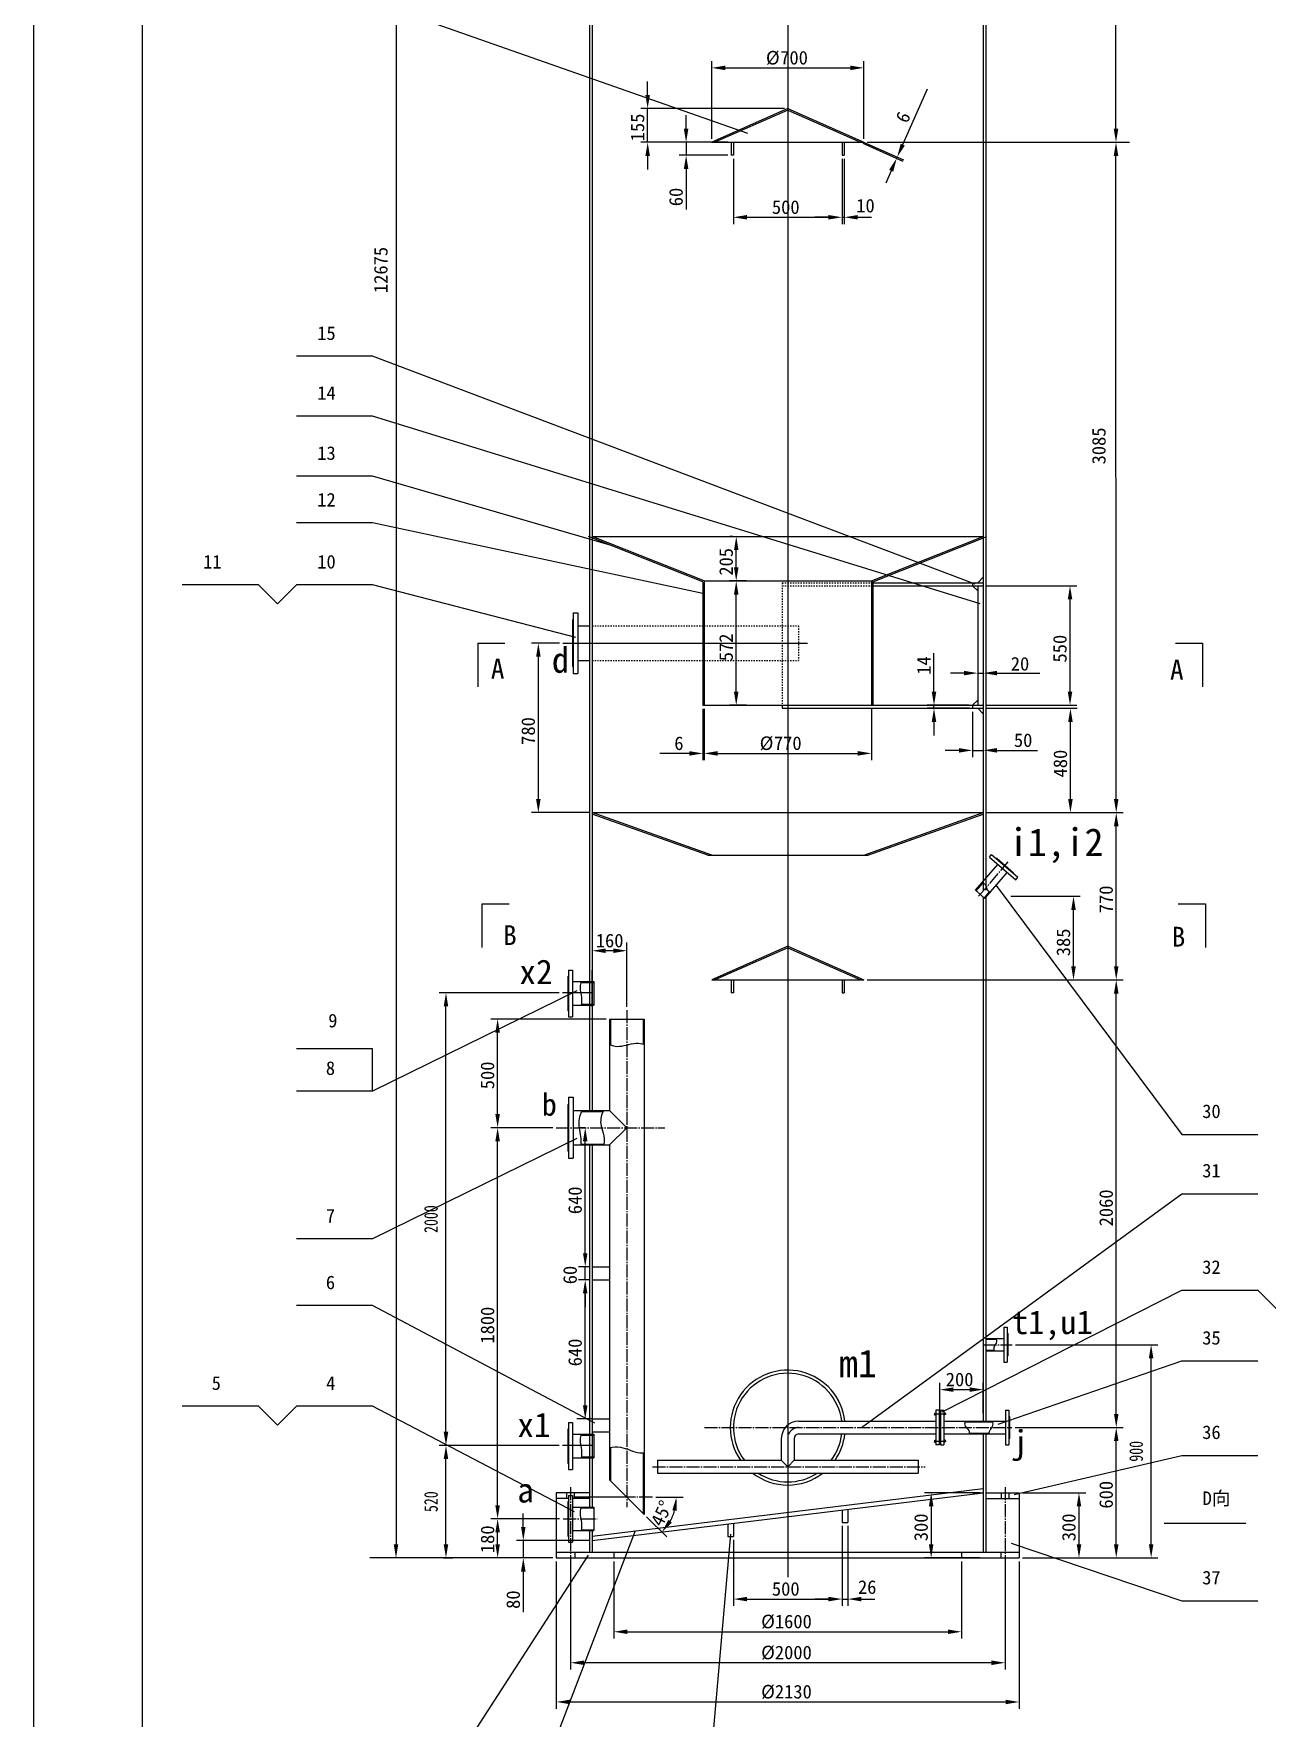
# Model space of a CAD drawing. Header units: millimetres. Extents: x -7921 to 37143, y 2610 to 23660.
# Drawn here: x 7443 to 13119, y 8031 to 15783 of the extents above; entities that cross this region are included whole.
import ezdxf

# ---------------------------------------------------------------- set-up
doc = ezdxf.new("R2010")
doc.units = ezdxf.units.MM
doc.header["$LTSCALE"] = 2
doc.linetypes.add('EB_DASH', pattern=[6, 3, -3])
doc.linetypes.add('EB_DASHDOT', pattern=[39, 30, -3, 3, -3])
for name, color, linetype, lineweight in [('CAXA0', 7, 'Continuous', 70), ('CAXA3', 7, 'Continuous', 25), ('CAXA4', 3, 'Continuous', 25)]:
    doc.layers.add(name, color=color, linetype=linetype, lineweight=lineweight)
doc.styles.get("Standard").update_dxf_attribs({"font": 'SimSun.ttf'})
doc.styles.add('宋体', font='SimSun.ttf', dxfattribs={"width": 0.75})

msp = doc.modelspace()

# ---------------------------------------------------------------- linework, layer by layer
at = {"lineweight": -3}
for p, q in [((9109.8255, 21419.326), (9109.8255, 8831.2507)), ((12422.7742, 15346.2507), (12422.7742, 16506.2507)), ((10562.3337, 15299.3757), (10562.3337, 15657.4202)), ((10624.8337, 15626.1702), (11199.8337, 15626.1702)), ((11262.3337, 15299.3757), (11262.3337, 15657.4202)), ((10267.7358, 15501.2507), (10267.7358, 15563.7507)), ((11441.4068, 15272.8015), (11555.2923, 15529.9623)), ((10896.7087, 15438.7507), (10236.4858, 15438.7507)), ((10267.7358, 15283.7507), (10267.7358, 15438.7507)), ((10444.759, 15346.2507), (10444.759, 15408.7507)), ((10546.7087, 15283.7507), (10236.4858, 15283.7507)), ((10636.7087, 15283.7507), (10413.509, 15283.7507)), ((10444.759, 15283.7507), (10444.759, 15223.7507)), ((11257.7543, 15279.1802), (11442.2293, 15197.4841)), ((11260.1973, 15284.6968), (11444.6724, 15203.0007)), ((11277.9587, 15283.7507), (12455.1709, 15283.7507)), ((11293.5837, 15283.7507), (12454.0242, 15283.7507)), ((12406.0619, 15283.7507), (12485.2742, 15283.7507)), ((12406.0619, 15283.7507), (12485.2742, 15283.7507)), ((10267.7358, 15221.2507), (10267.7358, 15158.7507)), ((10636.7087, 15223.7507), (10413.509, 15223.7507)), ((10662.3337, 15208.1257), (10662.3337, 14907.275)), ((11162.3337, 15208.1257), (11162.3337, 14907.275)), ((11162.3337, 15208.1257), (11162.3337, 14907.275)), ((11172.3337, 15208.1257), (11172.3337, 14907.275)), ((11413.6559, 15210.1381), (11416.0989, 15215.6547)), ((12423.9209, 12261.2507), (12422.7742, 15221.2507)), ((10444.759, 15161.2507), (10444.759, 14973.7507)), ((11388.348, 15152.9912), (11363.0401, 15095.8444)), ((10724.8337, 14938.525), (11099.8337, 14938.525)), ((11099.8337, 14938.525), (11037.3337, 14938.525)), ((11162.3337, 14938.525), (11172.3337, 14938.525)), ((11162.3337, 14938.525), (11172.3337, 14938.525)), ((11234.8337, 14938.525), (11297.3337, 14938.525)), ((10659.7133, 13469.7507), (10644.0883, 13469.7507)), ((10675.3383, 13327.2507), (10675.3383, 13407.2507)), ((10723.0879, 13264.7507), (10644.0883, 13264.7507)), ((10723.0879, 13264.7507), (10644.0883, 13264.7507)), ((10675.3383, 12755.2507), (10675.3383, 13202.2507)), ((11827.9587, 13242.7507), (12242.4957, 13242.7507)), ((12211.2457, 12755.2507), (12211.2457, 13180.2507)), ((9861.904, 12978.7507), (9733.5372, 12978.7507)), ((9764.7872, 12261.2507), (9764.7872, 12916.2507)), ((11585.3249, 12755.2507), (11585.3249, 12932.3341)), ((11786.3337, 12890.9989), (11786.3337, 12809.4675)), ((11812.3337, 12890.9989), (11812.3337, 12809.4675)), ((11723.8337, 12840.7175), (11661.3337, 12840.7175)), ((11786.3337, 12840.7175), (11812.3337, 12840.7175)), ((11874.8337, 12840.7175), (12072.7503, 12840.7175)), ((10521.3337, 12677.1257), (10521.3337, 12439.9513)), ((10527.3337, 12677.1257), (10527.3337, 12439.9513)), ((10527.3337, 12677.1257), (10527.3337, 12440.2477)), ((10723.0879, 12692.7507), (10644.0883, 12692.7507)), ((11297.3337, 12677.1257), (11297.3337, 12440.2477)), ((11746.7087, 12692.7507), (11554.0749, 12692.7507)), ((11746.7087, 12678.7507), (11554.0749, 12678.7507)), ((11585.3249, 12678.7507), (11585.3249, 12692.7507)), ((11762.3337, 12663.1257), (11762.3337, 12454.0657)), ((11812.3337, 12663.1257), (11812.3337, 12454.0657)), ((11827.9587, 12692.7507), (12242.4957, 12692.7507)), ((11827.9587, 12678.7507), (12244.4128, 12678.7507)), ((11585.3249, 12616.2507), (11585.3249, 12553.7507)), ((12213.1628, 12261.2507), (12213.1628, 12616.2507)), ((11699.8337, 12485.3157), (11637.3337, 12485.3157)), ((11762.3337, 12485.3157), (11812.3337, 12485.3157)), ((11874.8337, 12485.3157), (12062.3337, 12485.3157)), ((10458.8337, 12471.2013), (10323.417, 12471.2013)), ((10527.3337, 12471.2013), (10521.3337, 12471.2013)), ((10589.8337, 12471.4977), (11234.8337, 12471.4977)), ((10589.8337, 12471.2013), (10652.3337, 12471.2013)), ((9996.7087, 12198.7507), (9733.5372, 12198.7507)), ((9996.7087, 12198.7507), (9733.5372, 12198.7507)), ((11827.9587, 12198.7507), (12244.4128, 12198.7507)), ((11827.9587, 12198.7507), (12455.1709, 12198.7507)), ((11827.9587, 12198.7507), (12455.1709, 12198.7507)), ((12423.9209, 11491.2507), (12423.9209, 12136.2507)), ((11939.0668, 11813.7507), (12258.512, 11813.7507)), ((12227.262, 11491.2507), (12227.262, 11751.2507)), ((10109.8337, 11563.1896), (10074.8337, 11563.1896)), ((10172.3337, 11305.0355), (10172.3337, 11601.0776)), ((10012.3337, 11305.0355), (10012.3337, 11473.6601)), ((10012.3337, 11305.0355), (10012.3337, 11436.9647)), ((11277.9587, 11428.7507), (12455.1709, 11428.7507)), ((11277.9587, 11428.7507), (12455.1709, 11428.7507)), ((11293.5837, 11428.7507), (12258.512, 11428.7507)), ((12423.9209, 9431.2507), (12423.9209, 11366.2507)), ((10077.2087, 11248.7507), (9546.01, 11248.7507)), ((10092.8337, 11239.374), (10097.3337, 11243.874)), ((9577.26, 10811.2507), (9577.26, 11186.2507)), ((10092.8337, 11211.3107), (10097.3337, 11215.8107)), ((10092.8337, 11183.2474), (10097.3337, 11187.7474)), ((10247.3337, 11225.4942), (10251.8337, 11229.9942)), ((10247.3337, 11197.4309), (10251.8337, 11201.9309)), ((10247.3337, 11169.3676), (10251.8337, 11173.8676)), ((10092.8337, 11155.1841), (10097.3337, 11159.6841)), ((10095.9946, 11130.2817), (10097.3337, 11131.6208)), ((10247.3337, 11141.3043), (10251.8337, 11145.8043)), ((9831.7087, 10748.7507), (9546.01, 10748.7507)), ((9831.7087, 10748.7507), (9546.01, 10748.7507)), ((9980.7271, 10748.7507), (9949.2009, 10748.7507)), ((9577.26, 9011.2507), (9577.26, 10686.2507)), ((9980.4509, 10171.2507), (9980.4509, 10686.2507)), ((9980.4509, 10171.2507), (9980.4509, 10233.7507)), ((9996.7087, 10108.7507), (9949.2009, 10108.7507)), ((9996.7087, 10108.7507), (9949.2009, 10108.7507)), ((9980.4509, 10048.7507), (9980.4509, 10108.7507)), ((9980.4509, 10048.7507), (9980.4509, 10108.7507)), ((9998.8206, 10048.7507), (9949.2009, 10048.7507)), ((9998.8206, 10048.7507), (9949.2009, 10048.7507)), ((9980.4509, 9471.2507), (9980.4509, 9986.2507)), ((9980.4509, 9986.2507), (9980.4509, 9923.7507)), ((11612.3337, 9435.3757), (11612.3337, 9574.6657)), ((11674.8337, 9543.4157), (11749.8337, 9543.4157)), ((11812.3337, 9435.3757), (11812.3337, 9574.6657)), ((9980.4509, 9471.2507), (9980.4509, 9533.7507)), ((11958.6102, 9368.7507), (12455.1709, 9368.7507)), ((11958.6102, 9368.7507), (12455.1709, 9368.7507)), ((12423.9209, 8831.2507), (12423.9209, 9306.2507)), ((10156.7087, 9048.7507), (9929.2009, 9048.7507)), ((10304.943, 9048.7507), (10431.3524, 9048.7507)), ((11796.7087, 9068.7507), (11541.0537, 9068.7507)), ((11572.3037, 9006.2507), (11572.3037, 8831.2507)), ((11992.9587, 9068.7507), (12283.7198, 9068.7507)), ((12252.4698, 9006.2507), (12252.4698, 8831.2507)), ((9847.2412, 8948.7507), (9546.01, 8948.7507)), ((9862.8662, 8948.7507), (9546.207, 8948.7507)), ((9695.544, 8911.2507), (9695.544, 8973.7507)), ((10262.8822, 8958.2022), (10355.4876, 8865.5968)), ((11162.3337, 8916.8591), (11162.3337, 8548.2553)), ((11162.3337, 8916.8591), (11162.3337, 8548.2553)), ((11188.3337, 8916.8591), (11188.3337, 8548.2553)), ((9577.457, 8831.2507), (9577.457, 8886.2507)), ((9996.7087, 8848.7507), (9664.294, 8848.7507)), ((9695.544, 8848.7507), (9695.544, 8768.7507)), ((10662.3337, 8852.5702), (10662.3337, 8548.2553)), ((9831.7087, 8768.7507), (8989.9307, 8768.7507)), ((9831.7087, 8768.7507), (9546.207, 8768.7507)), ((9831.7087, 8768.7507), (9664.294, 8768.7507)), ((11796.7087, 8768.7507), (11541.0537, 8768.7507)), ((11992.9587, 8768.7507), (12455.1709, 8768.7507)), ((11992.9587, 8768.7507), (12283.7198, 8768.7507)), ((9695.544, 8706.2507), (9695.544, 8518.7507)), ((9847.3337, 8753.1257), (9847.3337, 8074.7897)), ((9912.3337, 8753.1257), (9912.3337, 8255.2828)), ((10112.3337, 8753.1257), (10112.3337, 8397.9341)), ((11712.3337, 8753.1257), (11712.3337, 8397.9341)), ((11912.3337, 8753.1257), (11912.3337, 8255.2828)), ((11977.3337, 8753.1257), (11977.3337, 8074.7897)), ((10724.8337, 8579.5053), (11099.8337, 8579.5053)), ((11099.8337, 8579.5053), (11037.3337, 8579.5053)), ((11162.3337, 8579.5053), (11188.3337, 8579.5053)), ((11162.3337, 8579.5053), (11188.3337, 8579.5053)), ((11250.8337, 8579.5053), (11313.3337, 8579.5053)), ((10174.8337, 8429.1841), (11649.8337, 8429.1841)), ((11849.8337, 8286.5328), (9974.8337, 8286.5328)), ((9909.8337, 8106.0397), (11914.8337, 8106.0397))]:
    msp.add_line(p, q, dxfattribs=at)
at = {"color": 0, "lineweight": -3}
for p, q in [((9001.3707, 14299.0748), (8651.3707, 14299.0748)), ((9001.3707, 14023.6506), (8651.3707, 14023.6506)), ((9001.3707, 13747.0203), (8651.3707, 13747.0203)), ((9001.3707, 13532.3559), (8651.3707, 13532.3559)), ((8476.3707, 13246.952), (8563.8707, 13159.452)), ((8651.3707, 13246.952), (8563.8707, 13159.452)), ((9001.3707, 13246.952), (8651.3707, 13246.952)), ((9001.3707, 11111.6547), (8651.3707, 11111.6547)), ((9001.3707, 10916.7936), (8651.3707, 10916.7936)), ((9001.3707, 10237.0352), (8651.3707, 10237.0352)), ((13075.2586, 10000.9509), (13162.7586, 9913.4509)), ((9001.3707, 9930.5016), (8651.3707, 9930.5016)), ((8476.3707, 9467.0641), (8563.8707, 9379.5641)), ((8651.3707, 9467.0641), (8563.8707, 9379.5641)), ((9001.3707, 9467.0641), (8651.3707, 9467.0641))]:
    msp.add_line(p, q, dxfattribs=at)
at = {"lineweight": -3}
msp.add_arc((10172.3337, 9048.7507), 227.7687, 330.77177576, 344.22822424, dxfattribs=at)
for points in [[(10624.8337, 15636.5869), (10624.8337, 15615.7535), (10562.3337, 15626.1702)], [(11199.8337, 15636.5869), (11199.8337, 15615.7535), (11262.3337, 15626.1702)], [(10257.3191, 15501.2507), (10278.1525, 15501.2507), (10267.7358, 15438.7507)], [(10257.3191, 15221.2507), (10278.1525, 15221.2507), (10267.7358, 15283.7507)], [(10434.3424, 15346.2507), (10455.1757, 15346.2507), (10444.759, 15283.7507)], [(11431.8824, 15277.0195), (11450.9313, 15268.5835), (11416.0989, 15215.6547)], [(12412.3575, 15346.2507), (12433.1908, 15346.2507), (12422.7742, 15283.7507)], [(12412.3575, 15221.2507), (12433.1908, 15221.2507), (12422.7742, 15283.7507)], [(10434.3424, 15161.2507), (10455.1757, 15161.2507), (10444.759, 15223.7507)], [(11378.8235, 15157.2092), (11397.8724, 15148.7732), (11413.6559, 15210.1381)], [(10724.8337, 14948.9416), (10724.8337, 14928.1083), (10662.3337, 14938.525)], [(11099.8337, 14948.9416), (11099.8337, 14928.1083), (11162.3337, 14938.525)], [(11099.8337, 14948.9416), (11099.8337, 14928.1083), (11162.3337, 14938.525)], [(11234.8337, 14948.9416), (11234.8337, 14928.1083), (11172.3337, 14938.525)], [(10664.9216, 13407.2507), (10685.7549, 13407.2507), (10675.3383, 13469.7507)], [(10664.9216, 13327.2507), (10685.7549, 13327.2507), (10675.3383, 13264.7507)], [(10664.9216, 13202.2507), (10685.7549, 13202.2507), (10675.3383, 13264.7507)], [(12200.829, 13180.2507), (12221.6624, 13180.2507), (12211.2457, 13242.7507)], [(9754.3705, 12916.2507), (9775.2039, 12916.2507), (9764.7872, 12978.7507)], [(11723.8337, 12851.1342), (11723.8337, 12830.3009), (11786.3337, 12840.7175)], [(11874.8337, 12851.1342), (11874.8337, 12830.3009), (11812.3337, 12840.7175)], [(10664.9216, 12755.2507), (10685.7549, 12755.2507), (10675.3383, 12692.7507)], [(11574.9082, 12755.2507), (11595.7415, 12755.2507), (11585.3249, 12692.7507)], [(12200.829, 12755.2507), (12221.6624, 12755.2507), (12211.2457, 12692.7507)], [(11574.9082, 12616.2507), (11595.7415, 12616.2507), (11585.3249, 12678.7507)], [(12202.7461, 12616.2507), (12223.5795, 12616.2507), (12213.1628, 12678.7507)], [(10589.8337, 12481.9144), (10589.8337, 12461.0811), (10527.3337, 12471.4977)], [(11234.8337, 12481.9144), (11234.8337, 12461.0811), (11297.3337, 12471.4977)], [(11699.8337, 12495.7323), (11699.8337, 12474.899), (11762.3337, 12485.3157)], [(11874.8337, 12495.7323), (11874.8337, 12474.899), (11812.3337, 12485.3157)], [(10458.8337, 12481.6179), (10458.8337, 12460.7846), (10521.3337, 12471.2013)], [(10589.8337, 12481.6179), (10589.8337, 12460.7846), (10527.3337, 12471.2013)], [(9754.3705, 12261.2507), (9775.2039, 12261.2507), (9764.7872, 12198.7507)], [(12202.7461, 12261.2507), (12223.5795, 12261.2507), (12213.1628, 12198.7507)], [(12413.5042, 12261.2507), (12434.3376, 12261.2507), (12423.9209, 12198.7507)], [(12413.5042, 12136.2507), (12434.3376, 12136.2507), (12423.9209, 12198.7507)], [(12216.8454, 11751.2507), (12237.6787, 11751.2507), (12227.262, 11813.7507)], [(10074.8337, 11573.6062), (10074.8337, 11552.7729), (10012.3337, 11563.1896)], [(10109.8337, 11573.6062), (10109.8337, 11552.7729), (10172.3337, 11563.1896)], [(12216.8454, 11491.2507), (12237.6787, 11491.2507), (12227.262, 11428.7507)], [(12413.5042, 11491.2507), (12434.3376, 11491.2507), (12423.9209, 11428.7507)], [(12413.5042, 11366.2507), (12434.3376, 11366.2507), (12423.9209, 11428.7507)], [(9566.8433, 11186.2507), (9587.6766, 11186.2507), (9577.26, 11248.7507)], [(9566.8433, 10811.2507), (9587.6766, 10811.2507), (9577.26, 10748.7507)], [(9566.8433, 10686.2507), (9587.6766, 10686.2507), (9577.26, 10748.7507)], [(9970.0342, 10686.2507), (9990.8676, 10686.2507), (9980.4509, 10748.7507)], [(9970.0342, 10171.2507), (9990.8676, 10171.2507), (9980.4509, 10108.7507)], [(9970.0342, 10171.2507), (9990.8676, 10171.2507), (9980.4509, 10108.7507)], [(9970.0342, 9986.2507), (9990.8676, 9986.2507), (9980.4509, 10048.7507)], [(9970.0342, 9986.2507), (9990.8676, 9986.2507), (9980.4509, 10048.7507)], [(11674.8337, 9553.8323), (11674.8337, 9532.999), (11612.3337, 9543.4157)], [(11749.8337, 9553.8323), (11749.8337, 9532.999), (11812.3337, 9543.4157)], [(9970.0342, 9471.2507), (9990.8676, 9471.2507), (9980.4509, 9408.7507)], [(9970.0342, 9471.2507), (9990.8676, 9471.2507), (9980.4509, 9408.7507)], [(12413.5042, 9431.2507), (12434.3376, 9431.2507), (12423.9209, 9368.7507)], [(12413.5042, 9306.2507), (12434.3376, 9306.2507), (12423.9209, 9368.7507)], [(9566.8433, 9011.2507), (9587.6766, 9011.2507), (9577.26, 8948.7507)], [(10381.2092, 8988.271), (10401.8455, 8985.4126), (10400.1024, 9048.7507)], [(11561.887, 9006.2507), (11582.7204, 9006.2507), (11572.3037, 9068.7507)], [(12242.0531, 9006.2507), (12262.8864, 9006.2507), (12252.4698, 9068.7507)], [(9567.0403, 8886.2507), (9587.8737, 8886.2507), (9577.457, 8948.7507)], [(10379.4099, 8931.2482), (10362.7966, 8943.8191), (10333.3905, 8887.6939)], [(9685.1273, 8911.2507), (9705.9606, 8911.2507), (9695.544, 8848.7507)], [(9099.4089, 8831.2507), (9120.2422, 8831.2507), (9109.8255, 8768.7507)], [(9567.0403, 8831.2507), (9587.8737, 8831.2507), (9577.457, 8768.7507)], [(9685.1273, 8706.2507), (9705.9606, 8706.2507), (9695.544, 8768.7507)], [(11561.887, 8831.2507), (11582.7204, 8831.2507), (11572.3037, 8768.7507)], [(12242.0531, 8831.2507), (12262.8864, 8831.2507), (12252.4698, 8768.7507)], [(12413.5042, 8831.2507), (12434.3376, 8831.2507), (12423.9209, 8768.7507)], [(10724.8337, 8589.9219), (10724.8337, 8569.0886), (10662.3337, 8579.5053)], [(11099.8337, 8589.9219), (11099.8337, 8569.0886), (11162.3337, 8579.5053)], [(11099.8337, 8589.9219), (11099.8337, 8569.0886), (11162.3337, 8579.5053)], [(11250.8337, 8589.9219), (11250.8337, 8569.0886), (11188.3337, 8579.5053)], [(10174.8337, 8439.6007), (10174.8337, 8418.7674), (10112.3337, 8429.1841)], [(11649.8337, 8439.6007), (11649.8337, 8418.7674), (11712.3337, 8429.1841)], [(9974.8337, 8296.9495), (9974.8337, 8276.1162), (9912.3337, 8286.5328)], [(11849.8337, 8296.9495), (11849.8337, 8276.1162), (11912.3337, 8286.5328)], [(9909.8337, 8116.4563), (9909.8337, 8095.623), (9847.3337, 8106.0397)], [(11914.8337, 8116.4563), (11914.8337, 8095.623), (11977.3337, 8106.0397)]]:
    msp.add_solid(points, dxfattribs=at)
at = {"layer": 'CAXA0', "linetype": 'Continuous', "lineweight": -3}
for p, q in [((7442.6812, 2635.2001), (7442.6812, 23660.2001)), ((7942.6812, 3135.2001), (7942.6812, 23160.2001)), ((10912.3337, 21581.1156), (10912.3337, 8679.8313)), ((10912.3337, 15438.7507), (10562.3337, 15283.7507)), ((10912.3337, 15432.1522), (10577.2337, 15283.7507)), ((10912.3337, 15438.7507), (11262.3337, 15283.7507)), ((10912.3337, 15432.1522), (11247.4337, 15283.7507)), ((10521.3337, 13260.7304), (9996.2337, 13469.7507)), ((10527.3337, 13264.7507), (10012.3337, 13469.7507)), ((11297.3337, 13264.7507), (11812.3337, 13469.7507)), ((11303.3337, 13260.7304), (11828.4337, 13469.7507)), ((11762.3337, 13242.7507), (11786.3337, 13218.7507)), ((11762.3337, 12692.7507), (11786.3337, 12716.7507)), ((10562.3337, 12003.7507), (10012.3337, 12198.7507)), ((10544.3337, 12003.7507), (10012.3337, 12192.3689)), ((11262.3337, 12003.7507), (11812.3337, 12198.7507)), ((11280.3337, 12003.7507), (11812.3337, 12192.3689)), ((10912.3337, 11583.7507), (10562.3337, 11428.7507)), ((10912.3337, 11577.1522), (10577.2337, 11428.7507)), ((10912.3337, 11583.7507), (11262.3337, 11428.7507)), ((10912.3337, 11577.1522), (11247.4337, 11428.7507)), ((10092.8337, 10828.2507), (10172.3337, 10748.7507)), ((10092.8337, 10669.2507), (10172.3337, 10748.7507)), ((11588.2528, 9437.1891), (11592.298, 9425.5334)), ((11588.2528, 9425.3124), (11592.298, 9436.9681)), ((11636.4145, 9437.1891), (11632.3693, 9425.5334)), ((11636.4145, 9425.3124), (11632.3693, 9436.9681)), ((11588.2528, 9312.1891), (11592.298, 9300.5334)), ((11588.2528, 9300.3124), (11592.298, 9311.9681)), ((11636.4145, 9312.1891), (11632.3693, 9300.5334)), ((11636.4145, 9300.3124), (11632.3693, 9311.9681)), ((10882.8337, 9218.2507), (10912.3337, 9188.7507)), ((10941.8337, 9218.2507), (10912.3337, 9188.7507)), ((10012.3337, 8868.8507), (11812.3337, 9088.8507)), ((10012.3337, 8848.7507), (11812.3337, 9068.7507)), ((11162.3337, 8932.4841), (11188.3337, 8932.4841)), ((12645.1003, 8928.9009), (13020.6203, 8928.9009)), ((10636.3337, 8868.1952), (10662.3337, 8868.1952))]:
    msp.add_line(p, q, dxfattribs=at)
at = {"layer": 'CAXA0', "color": 0, "linetype": 'Continuous', "lineweight": -3}
for p, q in [((10729.0475, 15324.1542), (9001.3707, 15930.5089)), ((11775.4096, 13250.7136), (9001.3707, 14299.0748)), ((11798.2413, 13159.3534), (9001.3707, 14023.6506)), ((10095.4681, 13430.2497), (9001.3707, 13747.0203)), ((10521.3337, 13206.455), (9001.3707, 13532.3559)), ((8476.3707, 13246.952), (8126.3707, 13246.952)), ((9936.8787, 13005.1102), (9001.3707, 13246.952)), ((11871.32, 11863.7187), (12725.2586, 10718.0896)), ((9942.259, 11378.1762), (9001.3707, 10916.7936)), ((12725.2586, 10718.0896), (13075.2586, 10718.0896)), ((9942.259, 10698.4177), (9001.3707, 10237.0352)), ((11251.113, 9368.7507), (12725.2586, 10445.0502)), ((12725.2586, 10445.0502), (13075.2586, 10445.0502)), ((11623.679, 9440.878), (12725.2586, 10000.9509)), ((12725.2586, 10000.9509), (13075.2586, 10000.9509)), ((10025.0748, 9388.828), (9001.3707, 9930.5016)), ((11880.1993, 9384.6827), (12725.2586, 9675.5973)), ((12725.2586, 9675.5973), (13075.2586, 9675.5973)), ((8476.3707, 9467.0641), (8126.3707, 9467.0641)), ((9931.7138, 8981.2705), (9001.3707, 9467.0641)), ((11954.361, 9060.2769), (12725.2586, 9240.9413)), ((12725.2586, 9240.9413), (13075.2586, 9240.9413)), ((10209.6693, 8892.9695), (9581.3685, 7247.718)), ((10648.61, 8878.1161), (10505.6319, 7247.718)), ((9994.1256, 8781.4266), (9001.3707, 7247.718)), ((11940.5511, 8836.5452), (12725.2586, 8571.9066)), ((12725.2586, 8571.9066), (13075.2586, 8571.9066))]:
    msp.add_line(p, q, dxfattribs=at)
at = {"layer": 'CAXA0', "linetype": 'Continuous', "lineweight": -3}
for centre, radius, start, end in [((10912.3337, 9368.7507), 264.5, 6.40358954, 214.6803904), ((10912.3337, 9368.7507), 250, 6.77669091, 217.01327178), ((10962.3337, 9318.7507), 79.5, 90, 180), ((10962.3337, 9318.7507), 20.5, 90, 180), ((10912.3337, 9368.7507), 250, 322.98672822, 353.22330909), ((10912.3337, 9368.7507), 264.5, 325.3196096, 353.59641046), ((10912.3337, 9368.7507), 264.5, 232.3784867, 307.6215133), ((10912.3337, 9368.7507), 250, 236.92952328, 303.07047672)]:
    msp.add_arc(centre, radius, start, end, dxfattribs=at)
at = {"layer": 'CAXA0', "linetype": 'EB_DASHDOT', "lineweight": -3}
msp.add_arc((10962.3337, 9318.7507), 50, 90, 180, dxfattribs=at)
at = {"layer": 'CAXA0', "linetype": 'Continuous', "lineweight": -3}
for points, knots in [([(11806.7104, 11876.0556), (11812.032, 11874.3545), (11825.6766, 11867.1761), (11826.4061, 11843.164), (11839.2086, 11834.836), (11844.5618, 11832.6624)], [0, 0, 0, 0, 15.99460679, 43.957598841, 60.534398278, 60.534398278, 60.534398278, 60.534398278]), ([(9962.4786, 11420.9595), (9959.6772, 11413.4514), (9953.2513, 11389.051), (9965.4664, 11353.0734), (9963.6159, 11324.5309), (9962.1063, 11312.9595)], [0, 0, 0, 0, 23.813672081, 74.353993052, 109.273283273, 109.273283273, 109.273283273, 109.273283273]), ([(10092.8337, 11131.5572), (10104.0177, 11126.8852), (10144.4894, 11115.7996), (10197.4585, 11142.5541), (10239.4806, 11136.3887), (10251.8337, 11133.1687)], [0, 0, 0, 0, 35.642864528, 124.197709335, 162.052984387, 162.052984387, 162.052984387, 162.052984387]), ([(9965.3653, 10828.2507), (9958.2144, 10812.3483), (9944.1814, 10768.903), (9960.8694, 10715.375), (9960.3467, 10678.8432), (9959.9476, 10669.2507)], [0, 0, 0, 0, 51.914840687, 132.880880303, 161.746383371, 161.746383371, 161.746383371, 161.746383371]), ([(10064.8142, 10828.2507), (10055.465, 10809.1876), (10045.2765, 10772.0821), (10067.3219, 10721.4112), (10068.0022, 10687.7246), (10066.5445, 10669.2507)], [0, 0, 0, 0, 62.803931037, 107.463910674, 163.007416658, 163.007416658, 163.007416658, 163.007416658]), ([(11870.3336, 9778.6961), (11872.5185, 9773.5541), (11875.9866, 9758.5315), (11858.2716, 9742.3053), (11860.3191, 9727.1703), (11862.1666, 9721.6961)], [0, 0, 0, 0, 15.99460679, 43.957598841, 60.534398278, 60.534398278, 60.534398278, 60.534398278]), ([(11729.3255, 9398.2507), (11726.6518, 9392.0561), (11723.194, 9374.9199), (11746.8856, 9361.0393), (11748.2224, 9344.9434), (11747.6111, 9339.2507)], [0, 0, 0, 0, 18.723816708, 49.611381601, 66.119781403, 66.119781403, 66.119781403, 66.119781403]), ([(11854.2696, 9398.2507), (11855.9617, 9389.9482), (11856.3605, 9371.4057), (11839.3163, 9355.6574), (11837.5274, 9342.7771), (11837.474, 9339.2507)], [0, 0, 0, 0, 24.428732181, 52.890973782, 63.360175099, 63.360175099, 63.360175099, 63.360175099]), ([(9962.4786, 9338.0142), (9959.6772, 9330.506), (9953.2513, 9306.1056), (9965.4664, 9270.1281), (9963.6159, 9241.5856), (9962.1063, 9230.0142)], [0, 0, 0, 0, 23.813672081, 74.353993052, 109.273283273, 109.273283273, 109.273283273, 109.273283273]), ([(10092.8337, 9276.3409), (10109.2805, 9279.5604), (10157.6579, 9283.3526), (10207.4117, 9251.651), (10245.1786, 9252.2172), (10251.8337, 9252.8299)], [0, 0, 0, 0, 49.491877882, 143.148076466, 163.142688698, 163.142688698, 163.142688698, 163.142688698]), ([(9962.4786, 9002.7507), (9959.6772, 8995.2426), (9953.2513, 8970.8422), (9965.4664, 8934.8647), (9963.6159, 8906.3222), (9962.1063, 8894.7507)], [0, 0, 0, 0, 23.813672081, 74.353993052, 109.273283273, 109.273283273, 109.273283273, 109.273283273])]:
    msp.add_open_spline(points, degree=3, knots=knots, dxfattribs=at)
at = {"layer": 'CAXA3', "linetype": 'Continuous', "lineweight": -3}
for p, q in [((10000.3337, 20783.7507), (10000.3337, 11970.2507)), ((10012.3337, 20783.7507), (10012.3337, 11970.2507)), ((11812.3337, 17830.2507), (11812.3337, 14119.2507)), ((11824.3337, 17830.2507), (11824.3337, 14119.2507)), ((10562.3337, 15283.7507), (11262.3337, 15283.7507)), ((10652.3337, 15283.7507), (10652.3337, 15223.7507)), ((10662.3337, 15283.7507), (10662.3337, 15223.7507)), ((11162.3337, 15283.7507), (11162.3337, 15223.7507)), ((11172.3337, 15283.7507), (11172.3337, 15223.7507)), ((10662.3337, 15223.7507), (10652.3337, 15223.7507)), ((11162.3337, 15223.7507), (11172.3337, 15223.7507)), ((11812.3337, 14119.2507), (11812.3337, 11842.2507)), ((11824.3337, 14119.2507), (11824.3337, 11842.2507)), ((10012.3337, 13469.7507), (11812.3337, 13469.7507)), ((10521.3337, 13260.7304), (10521.3337, 12692.7507)), ((10527.3337, 13264.7507), (11297.3337, 13264.7507)), ((10527.3337, 13264.7507), (10527.3337, 12692.7507)), ((11297.3337, 13264.7507), (11297.3337, 12692.7507)), ((11303.3337, 13260.7304), (11303.3337, 12692.7507)), ((11812.3337, 13282.7507), (11786.3337, 13256.7507)), ((11303.3337, 13256.7507), (11812.3337, 13256.7507)), ((11303.3337, 13242.7507), (11812.3337, 13242.7507)), ((11762.3337, 13256.7507), (11762.3337, 13242.7507)), ((11786.3337, 13242.7507), (11786.3337, 12692.7507)), ((9925.3337, 13118.7507), (9925.3337, 12838.7507)), ((9925.3337, 13118.7507), (9946.3337, 13118.7507)), ((9946.3337, 13118.7507), (9946.3337, 12838.7507)), ((9922.3337, 13084.7507), (9925.3337, 13087.7507)), ((9922.3337, 13084.7507), (9922.3337, 12872.7507)), ((9946.3337, 13058.2507), (10000.3337, 13058.2507)), ((9877.529, 12978.7507), (11003.0652, 12978.7507)), ((9922.3337, 12872.7507), (9925.3337, 12869.7507)), ((9946.3337, 12899.2507), (10000.3337, 12899.2507)), ((9925.3337, 12838.7507), (9946.3337, 12838.7507)), ((10521.3337, 12692.7507), (11812.3337, 12692.7507)), ((10887.3337, 12692.7507), (10887.3337, 12678.7507)), ((10887.3337, 12678.7507), (11812.3337, 12678.7507)), ((11762.3337, 12692.7507), (11762.3337, 12678.7507)), ((11786.3337, 12678.7507), (11812.3337, 12652.7507)), ((10012.3337, 12198.7507), (11812.3337, 12198.7507)), ((10000.3337, 11970.2507), (10000.3337, 10828.2507)), ((10012.3337, 11970.2507), (10012.3337, 10828.2507)), ((10544.3337, 12003.7507), (11280.3337, 12003.7507)), ((11776.6845, 11841.2068), (11879.5909, 11960.6426)), ((11840.5754, 11994.2586), (11850.3664, 12005.6224)), ((11840.5754, 11994.2586), (11961.7888, 11889.8205)), ((11850.3664, 12005.6224), (11971.5798, 11901.1843)), ((11870.0636, 11988.6512), (11874.2946, 11988.9657)), ((11874.2946, 11988.9657), (11951.5681, 11922.3865)), ((11779.336, 11838.9222), (11810.2214, 11874.7686)), ((11819.8667, 11804.0008), (11922.7732, 11923.4366)), ((11951.8827, 11918.1555), (11951.5681, 11922.3865)), ((11961.7888, 11889.8205), (11971.5798, 11901.1843)), ((11776.6845, 11841.2068), (11819.8667, 11804.0008)), ((11812.3337, 11810.4913), (11812.3337, 9398.2507)), ((11817.2152, 11806.2853), (11841.2446, 11834.1744)), ((11824.3337, 11809.1852), (11824.3337, 9398.2507)), ((9903.3337, 11474.4595), (9922.3337, 11474.4595)), ((9903.3337, 11474.4595), (9903.3337, 11259.4595)), ((9922.3337, 11474.4595), (9922.3337, 11259.4595)), ((9900.3337, 11445.9595), (9900.3337, 11287.9595)), ((9922.3337, 11420.9595), (10020.3337, 11420.9595)), ((9961.0698, 11416.9595), (10020.3337, 11416.9595)), ((10020.3337, 11420.9595), (10020.3337, 11312.9595)), ((10562.3337, 11428.7507), (11262.3337, 11428.7507)), ((10652.3337, 11428.7507), (10652.3337, 11368.7507)), ((10662.3337, 11428.7507), (10662.3337, 11368.7507)), ((11162.3337, 11428.7507), (11162.3337, 11368.7507)), ((11172.3337, 11428.7507), (11172.3337, 11368.7507)), ((10662.3337, 11368.7507), (10652.3337, 11368.7507)), ((11162.3337, 11368.7507), (11172.3337, 11368.7507)), ((9900.3337, 11287.9595), (9903.3337, 11284.9595)), ((9903.3337, 11259.4595), (9922.3337, 11259.4595)), ((9922.3337, 11312.9595), (10020.3337, 11312.9595)), ((9962.596, 11316.9595), (10020.3337, 11316.9595)), ((10092.8337, 11248.7507), (10092.8337, 10828.2507)), ((10092.8337, 11248.7507), (10251.8337, 11248.7507)), ((10097.3337, 11248.7507), (10097.3337, 11129.7688)), ((10247.3337, 11248.7507), (10247.3337, 11134.2768)), ((10251.8337, 11248.7507), (10251.8337, 8969.2507)), ((9900.3337, 10854.7507), (9903.3337, 10857.7507)), ((9900.3337, 10854.7507), (9900.3337, 10642.7507)), ((9903.3337, 10888.7507), (9903.3337, 10608.7507)), ((9903.3337, 10888.7507), (9924.3337, 10888.7507)), ((9924.3337, 10888.7507), (9924.3337, 10608.7507)), ((9924.3337, 10828.2507), (10092.8337, 10828.2507)), ((9963.4002, 10823.7507), (10062.694, 10823.7507)), ((9900.3337, 10642.7507), (9903.3337, 10639.7507)), ((9924.3337, 10669.2507), (10092.8337, 10669.2507)), ((9960.1135, 10673.7507), (10066.8619, 10673.7507)), ((10000.3337, 10669.2507), (10000.3337, 9002.7507)), ((10012.3337, 10669.2507), (10012.3337, 9002.7507)), ((10092.8337, 10669.2507), (10092.8337, 9128.2507)), ((9903.3337, 10608.7507), (9924.3337, 10608.7507)), ((10012.3337, 10108.7507), (10092.8337, 10108.7507)), ((10012.3337, 10048.7507), (10092.8337, 10048.7507)), ((11824.3337, 9778.6961), (11824.3337, 9721.6961)), ((11824.3337, 9778.6961), (11906.3337, 9778.6961)), ((11824.3337, 9775.1961), (11871.6504, 9775.1961)), ((11906.3337, 9830.1961), (11906.3337, 9670.1961)), ((11906.3337, 9830.1961), (11921.3337, 9830.1961)), ((11921.3337, 9830.1961), (11921.3337, 9670.1961)), ((11921.3337, 9804.1961), (11924.3337, 9801.1961)), ((11924.3337, 9801.1961), (11924.3337, 9699.1961)), ((11824.3337, 9725.1961), (11861.1469, 9725.1961)), ((11824.3337, 9721.6961), (11906.3337, 9721.6961)), ((11921.3337, 9696.1961), (11924.3337, 9699.1961)), ((11906.3337, 9670.1961), (11921.3337, 9670.1961)), ((9903.3337, 9391.5142), (9922.3337, 9391.5142)), ((9903.3337, 9391.5142), (9903.3337, 9176.5142)), ((9922.3337, 9391.5142), (9922.3337, 9176.5142)), ((10012.3337, 9408.7507), (10092.8337, 9408.7507)), ((10962.3337, 9398.2507), (11594.3337, 9398.2507)), ((11586.6593, 9431.2507), (11641.2083, 9431.2507)), ((11594.3337, 9448.7507), (11594.3337, 9288.7507)), ((11609.3337, 9448.7507), (11594.3337, 9448.7507)), ((11609.3337, 9448.7507), (11609.3337, 9288.7507)), ((11612.3337, 9419.7507), (11609.3337, 9422.7507)), ((11612.3337, 9419.7507), (11615.3337, 9422.7507)), ((11612.3337, 9419.7507), (11612.3337, 9317.7507)), ((11615.3337, 9448.7507), (11615.3337, 9288.7507)), ((11615.3337, 9448.7507), (11630.3337, 9448.7507)), ((11630.3337, 9448.7507), (11630.3337, 9288.7507)), ((11630.3337, 9398.2507), (11914.3337, 9398.2507)), ((11727.9785, 9394.7507), (11854.8874, 9394.7507)), ((11914.3337, 9448.7507), (11929.3337, 9448.7507)), ((11914.3337, 9448.7507), (11914.3337, 9288.7507)), ((11929.3337, 9448.7507), (11929.3337, 9288.7507)), ((11929.3337, 9422.7507), (11932.3337, 9419.7507)), ((11932.3337, 9419.7507), (11932.3337, 9317.7507)), ((9900.3337, 9363.0142), (9900.3337, 9205.0142)), ((9922.3337, 9338.0142), (10020.3337, 9338.0142)), ((9961.0698, 9334.0142), (10020.3337, 9334.0142)), ((10012.3337, 9348.7507), (10092.8337, 9348.7507)), ((10020.3337, 9338.0142), (10020.3337, 9230.0142)), ((10882.8337, 9318.7507), (10882.8337, 9218.2507)), ((10941.8337, 9318.7507), (10941.8337, 9218.2507)), ((10962.3337, 9339.2507), (11594.3337, 9339.2507)), ((11586.6593, 9306.2507), (11641.2083, 9306.2507)), ((11612.3337, 9317.7507), (11609.3337, 9314.7507)), ((11612.3337, 9317.7507), (11615.3337, 9314.7507)), ((11630.3337, 9339.2507), (11914.3337, 9339.2507)), ((11747.8445, 9342.7507), (11837.6774, 9342.7507)), ((11812.3337, 9339.2507), (11812.3337, 8794.7507)), ((11824.3337, 9339.2507), (11824.3337, 8794.7507)), ((11929.3337, 9314.7507), (11932.3337, 9317.7507)), ((9922.3337, 9230.0142), (10020.3337, 9230.0142)), ((9962.596, 9234.0142), (10020.3337, 9234.0142)), ((10097.3337, 9277.1716), (10097.3337, 9123.7507)), ((10247.3337, 9252.4958), (10247.3337, 8973.7507)), ((11609.3337, 9288.7507), (11594.3337, 9288.7507)), ((11615.3337, 9288.7507), (11630.3337, 9288.7507)), ((11914.3337, 9288.7507), (11929.3337, 9288.7507)), ((9900.3337, 9205.0142), (9903.3337, 9202.0142)), ((9903.3337, 9176.5142), (9922.3337, 9176.5142)), ((10312.3337, 9218.2507), (10882.8337, 9218.2507)), ((10312.3337, 9218.2507), (10312.3337, 9159.2507)), ((10312.3337, 9159.2507), (11512.3337, 9159.2507)), ((10941.8337, 9218.2507), (11512.3337, 9218.2507)), ((11512.3337, 9218.2507), (11512.3337, 9159.2507)), ((10251.8337, 8969.2507), (10092.8337, 9128.2507)), ((9847.3337, 9068.7507), (9847.3337, 8768.7507)), ((10000.3337, 9068.7507), (9847.3337, 9068.7507)), ((9903.3337, 9042.7507), (9847.3337, 9042.7507)), ((9894.3337, 9068.7507), (9894.3337, 9042.7507)), ((9900.3337, 9027.7507), (9903.3337, 9030.7507)), ((9900.3337, 9027.7507), (9900.3337, 8869.7507)), ((9903.3337, 9056.2507), (9922.3337, 9056.2507)), ((9903.3337, 9056.2507), (9903.3337, 8841.2507)), ((9922.3337, 9056.2507), (9922.3337, 8841.2507)), ((10000.3337, 9042.7507), (9922.3337, 9042.7507)), ((9922.3337, 9002.7507), (10020.3337, 9002.7507)), ((9930.3337, 9068.7507), (9930.3337, 9042.7507)), ((9961.0698, 8998.7507), (10020.3337, 8998.7507)), ((10020.3337, 9002.7507), (10020.3337, 8894.7507)), ((11765.0804, 9068.7507), (11812.3337, 9068.7507)), ((11824.3337, 9068.7507), (11977.3337, 9068.7507)), ((11824.3337, 9042.7507), (11977.3337, 9042.7507)), ((11894.3337, 9068.7507), (11894.3337, 9042.7507)), ((11930.3337, 9068.7507), (11930.3337, 9042.7507)), ((11977.3337, 9068.7507), (11977.3337, 8768.7507)), ((10636.3337, 8925.0174), (10636.3337, 8868.1952)), ((10662.3337, 8928.1952), (10662.3337, 8868.1952)), ((11162.3337, 8989.3063), (11162.3337, 8932.4841)), ((11188.3337, 8992.4841), (11188.3337, 8932.4841)), ((9900.3337, 8869.7507), (9903.3337, 8866.7507)), ((9903.3337, 8841.2507), (9922.3337, 8841.2507)), ((9922.3337, 8894.7507), (10020.3337, 8894.7507)), ((9962.596, 8898.7507), (10020.3337, 8898.7507)), ((10000.3337, 8894.7507), (10000.3337, 8794.7507)), ((10012.3337, 8894.7507), (10012.3337, 8794.7507)), ((9847.3337, 8794.7507), (11977.3337, 8794.7507)), ((9847.3337, 8768.7507), (11977.3337, 8768.7507)), ((9932.3337, 8794.7507), (9932.3337, 8768.7507)), ((10112.3337, 8794.7507), (10112.3337, 8768.7507)), ((11712.3337, 8794.7507), (11712.3337, 8768.7507)), ((11892.3337, 8794.7507), (11892.3337, 8768.7507))]:
    msp.add_line(p, q, dxfattribs=at)
at = {"layer": 'CAXA3', "linetype": 'EB_DASH', "lineweight": -3}
for p, q in [((10887.3337, 13256.7507), (11297.3337, 13256.7507)), ((10887.3337, 13256.7507), (10887.3337, 12692.7507)), ((10887.3337, 13242.7507), (11297.3337, 13242.7507)), ((10012.3337, 13058.2507), (10521.3337, 13058.2507)), ((10527.3337, 13058.2507), (10962.3337, 13058.2507)), ((10962.3337, 13058.2507), (10962.3337, 12899.2507)), ((10012.3337, 12899.2507), (10521.3337, 12899.2507)), ((10527.3337, 12899.2507), (10962.3337, 12899.2507))]:
    msp.add_line(p, q, dxfattribs=at)
at = {"layer": 'CAXA3', "linetype": 'EB_DASHDOT', "lineweight": -3}
for p, q in [((11790.6478, 11813.7507), (11927.0051, 11972.0104)), ((10172.3337, 11289.4105), (10172.3337, 9002.7507)), ((9847.3337, 10748.7507), (10346.3093, 10748.7507)), ((11812.6478, 9750.1961), (11945.4418, 9750.1961)), ((10529.8416, 9368.7507), (11942.9852, 9368.7507)), ((10289.9682, 9188.7507), (11545.2958, 9188.7507)), ((9912.3337, 9094.3413), (9912.3337, 8701.6728)), ((11912.3337, 9094.3413), (11912.3337, 8701.6728)), ((10289.318, 9048.7507), (10092.8337, 9048.7507)), ((9878.4912, 8948.7507), (10035.3738, 8948.7507))]:
    msp.add_line(p, q, dxfattribs=at)
at = {"layer": 'CAXA3', "color": 2}
for p, q in [((9861.0321, 11369.7232), (9308.4868, 11369.7232)), ((9339.7368, 9349.2779), (9339.7368, 11307.2232)), ((11961.0668, 9750.1961), (12615.7174, 9750.1961)), ((12584.4674, 8831.2507), (12584.4674, 9687.6961)), ((9861.0321, 9286.7779), (9308.4868, 9286.7779)), ((9510.0307, 9286.7779), (9308.4868, 9286.7779)), ((9339.7368, 8831.2507), (9339.7368, 9224.2779)), ((9326.1366, 8768.7507), (9370.9868, 8768.7507)), ((12108.7284, 8768.7507), (12615.7174, 8768.7507))]:
    msp.add_line(p, q, dxfattribs=at)
at = {"layer": 'CAXA3'}
for p, q in [((10012.3337, 11369.7232), (9876.6571, 11369.7232)), ((9001.3707, 10916.7936), (9001.3707, 11111.6547)), ((10012.3337, 9408.7507), (9941.6202, 9408.7507)), ((10012.3337, 9286.7779), (9876.6571, 9286.7779))]:
    msp.add_line(p, q, dxfattribs=at)
at = {"layer": 'CAXA3', "color": 2}
for points in [[(9329.3201, 11307.2232), (9350.1535, 11307.2232), (9339.7368, 11369.7232)], [(12574.0507, 9687.6961), (12594.884, 9687.6961), (12584.4674, 9750.1961)], [(9329.3201, 9349.2779), (9350.1535, 9349.2779), (9339.7368, 9286.7779)], [(9329.3201, 9224.2779), (9350.1535, 9224.2779), (9339.7368, 9286.7779)], [(9329.3201, 8831.2507), (9350.1535, 8831.2507), (9339.7368, 8768.7507)], [(12574.0507, 8831.2507), (12594.884, 8831.2507), (12584.4674, 8768.7507)]]:
    msp.add_solid(points, dxfattribs=at)
at = {"layer": 'CAXA4', "color": 0, "linetype": 'Continuous', "lineweight": -3}
for p, q in [((9485.8369, 12977.937), (9610.8369, 12977.937)), ((9485.8369, 12977.937), (9485.8369, 12777.937)), ((12696.3451, 12977.937), (12821.3451, 12977.937)), ((12821.3451, 12977.937), (12821.3451, 12777.937)), ((9505.1553, 11778.659), (9630.1553, 11778.659)), ((9505.1553, 11778.659), (9505.1553, 11578.659)), ((12709.5244, 11778.659), (12834.5244, 11778.659)), ((12834.5244, 11778.659), (12834.5244, 11578.659))]:
    msp.add_line(p, q, dxfattribs=at)

# ---------------------------------------------------------------- texts
at = {"lineweight": -3}
for s, height, p in [('Ø', 62.5, (10812.1319, 15641.7952)), ('700', 62.5, (10877.6162, 15641.7952)), ('500', 62.5, (10839.417, 14954.15)), ('10', 62.5, (11227.4899, 14960.8431)), ('d', 117.4806, (9826.8537, 12842.5965)), ('20', 62.5, (11938.6323, 12852.5592)), ('50', 62.5, (11952.9587, 12500.9407)), ('6', 62.5, (10390.3761, 12486.8263)), ('Ø', 62.5, (10783.1569, 12487.1227)), ('770', 62.5, (10848.6412, 12487.1227)), ('i1,i2', 127.7, (11930.5007, 11998.9312)), ('160', 62.5, (10029.063, 11578.8146)), ('x2', 113.1, (9677.1074, 11409.5703)), ('b', 102.2823, (9780.5181, 10803.9971)), ('t1,u1', 109.36395, (11944.4475, 9798.7517)), ('m1', 127.7, (11148.1613, 9600.0713)), ('200', 62.5, (11639.417, 9559.0407)), ('x1', 113.1, (9667.8097, 9324.6276)), ('j', 109.364, (11944.4475, 9247.4281)), ('a', 113.1, (9667.8097, 9023.9657)), ('500', 62.5, (10839.417, 8595.1303)), ('26', 62.5, (11235.4899, 8603.5328)), ('Ø1600', 62.5, (10790.0195, 8445.2141)), ('Ø2000', 62.5, (10790.0195, 8302.5628)), ('Ø2130', 62.5, (10790.0195, 8122.091))]:
    msp.add_text(s, height=height, dxfattribs=at).set_placement(p)
for s, rotation, p in [('155', 90, (10252.1108, 15288.3341)), ('6', 66.11350008, (11462.6238, 15367.138)), ('60', 90, (10429.134, 14989.3757)), ('12675', 90, (9070.9958, 14589.6648)), ('3085', 90, (12374.953, 13801.1839)), ('205', 90, (10659.7133, 13289.1257)), ('572', 90, (10659.7133, 12895.4174)), ('550', 90, (12195.6207, 12889.6257)), ('14', 90, (11569.6999, 12833.3757)), ('780', 90, (9749.1622, 12510.6257)), ('480', 90, (12197.5378, 12360.6257)), ('770', 90, (12408.2959, 11735.6257)), ('385', 90, (12211.637, 11537.9174)), ('500', 90, (9561.635, 10925.8341)), ('640', 90, (9964.8259, 10350.6257)), ('2060', 90, (12408.2959, 10294.5841)), ('60', 90, (9941.6919, 10028.2527)), ('1800', 90, (9561.635, 9755.0007)), ('640', 90, (9964.8259, 9650.6257)), ('600', 90, (12408.2959, 8995.8341)), ('45°', 64.59982967, (10334.6643, 8908.4157)), ('300', 90, (11556.6787, 8845.8341)), ('300', 90, (12236.8448, 8845.8341)), ('180', 90, (9561.832, 8791.0424)), ('80', 90, (9679.919, 8534.3757))]:
    msp.add_text(s, height=62.5, rotation=rotation, dxfattribs=at).set_placement(p)
at = {"color": 0, "lineweight": -3}
for s, height, p in [('15', 62.5, (8747.3071, 14374.2216)), ('14', 62.5, (8747.3071, 14098.7974)), ('13', 62.5, (8747.3071, 13822.1671)), ('12', 62.5, (8747.3071, 13607.5027)), ('11', 62.5, (8222.3071, 13322.0988)), ('10', 62.5, (8747.3071, 13322.0988)), ('A', 91.2, (9546.6052, 12815.5085)), ('A', 91.2, (12671.6423, 12810.929)), ('B', 91.2, (9602.9219, 11589.294)), ('B', 91.2, (12679.5705, 11582.0654)), ('9', 62.5, (8797.9697, 11210.4663)), ('8', 62.5, (8787.0689, 10991.9404)), ('30', 62.5, (12819.3533, 10793.2364)), ('31', 62.5, (12819.3533, 10520.197)), ('7', 62.5, (8787.0689, 10312.182)), ('32', 62.5, (12819.3533, 10076.0976)), ('6', 62.5, (8787.0689, 10005.6484)), ('35', 62.5, (12819.3533, 9750.7441)), ('5', 62.5, (8261.6085, 9542.2109)), ('4', 62.5, (8788.4502, 9542.2109)), ('36', 62.5, (12819.3533, 9316.0881)), ('D向', 62.5, (12821.4121, 9012.3487)), ('37', 62.5, (12819.3533, 8647.0534))]:
    msp.add_text(s, height=height, dxfattribs=at).set_placement(p)
at = {"layer": 'CAXA3', "color": 2, "char_height": 62.5, "attachment_point": 5, "rotation": 90, "style": '宋体'}
for s, insert in [('2000', (9270.9868, 10328.2506)), ('900', (12515.7174, 9259.4734)), ('520', (9270.9868, 9027.7643))]:
    msp.add_mtext(s, dxfattribs=dict(at, insert=insert))

doc.saveas('drawing.dxf')
